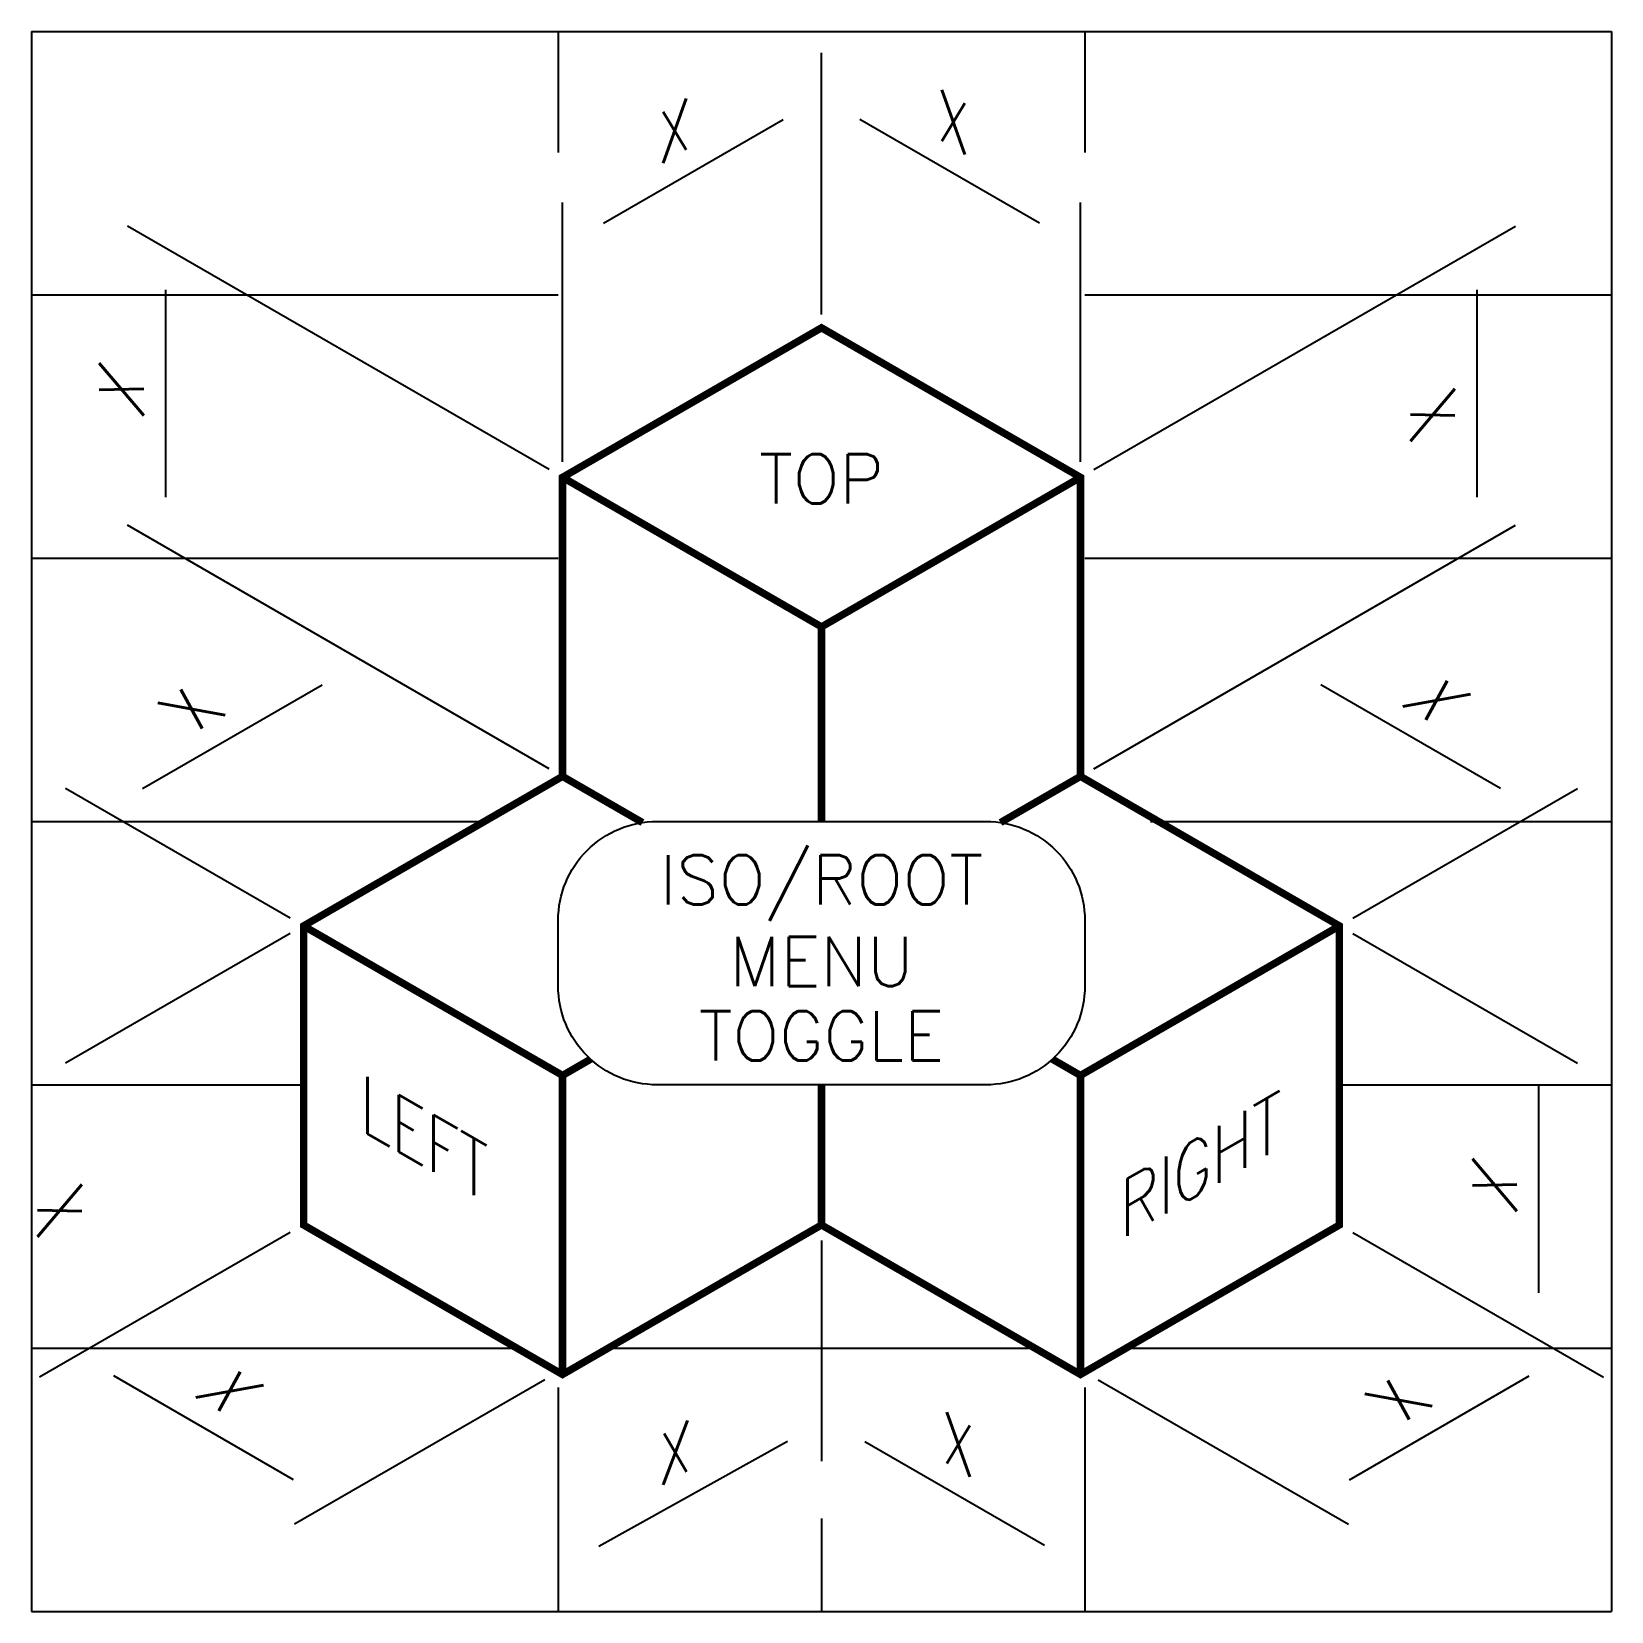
# Model space of a CAD drawing. Extents: x 3 to 5.4, y 6.95 to 9.35.
import ezdxf
from ezdxf.enums import TextEntityAlignment as Align

# ---------------------------------------------------------------- set-up
doc = ezdxf.new("R2010")
doc.units = 0
doc.header["$LTSCALE"] = 0.2
doc.linetypes.add('HIDDEN', pattern=[0])
doc.layers.get('0').update_dxf_attribs({"linetype": 'CONTINUOUS'})
doc.layers.get('DEFPOINTS').update_dxf_attribs({"linetype": 'CONTINUOUS'})
doc.layers.add('HIDDEN', color=4, linetype='HIDDEN')
doc.layers.add('OBJECT', color=1, linetype='CONTINUOUS')
doc.styles.get("Standard").update_dxf_attribs({"font": 'SIMPLEX', "height": 0.1})

msp = doc.modelspace()

# ---------------------------------------------------------------- linework, layer by layer
at = {"color": 0}
for p, q in [((4.2, 8.920171), (4.2, 9.3175)), ((4.2, 8.973437), (4.2, 9.3175)), ((3.806557, 8.696283), (3.806557, 9.090345)), ((4.593443, 8.696283), (4.593443, 9.090345)), ((3.786259, 8.684564), (3.145614, 9.054441)), ((4.613741, 8.684564), (5.254386, 9.054441)), ((3.786259, 8.230255), (3.145614, 8.600131)), ((4.613741, 8.230255), (5.254386, 8.600131)), ((3.392816, 8.0031), (3.051548, 8.200131)), ((5.007184, 8.0031), (5.348452, 8.200131)), ((3.392816, 7.979663), (3.051548, 7.782631)), ((5.007184, 7.979663), (5.348452, 7.782631)), ((3.392691, 7.525572), (3.012245, 7.305921)), ((4.2, 7.513635), (4.2, 7.178191)), ((4.2, 7.513635), (4.2, 7.178191)), ((5.007309, 7.525572), (5.387755, 7.305921)), ((3.779703, 7.301984), (3.399383, 7.082407)), ((4.620297, 7.301984), (5.000617, 7.082407)), ((3.8, 7.290265), (3.8, 6.950512)), ((4.6, 7.290265), (4.6, 6.950512))]:
    msp.add_line(p, q, dxfattribs=at)
at = {"color": 0, "linetype": 'BYBLOCK'}
for p, q in [((3.868745, 9.05875), (4.141543, 9.21625)), ((4.531255, 9.05875), (4.258457, 9.21625)), ((3.204071, 8.6425), (3.204071, 8.9575)), ((5.195929, 8.6425), (5.195929, 8.9575)), ((3.168461, 8.200131), (3.441259, 8.357631)), ((5.231539, 8.200131), (4.958741, 8.357631)), ((5.289996, 7.433881), (5.289996, 7.748881)), ((3.397958, 7.150131), (3.12516, 7.307631)), ((5.002042, 7.150131), (5.27484, 7.307631)), ((3.861818, 7.049185), (4.148471, 7.208578)), ((4.538719, 7.050131), (4.265921, 7.207631))]:
    msp.add_line(p, q, dxfattribs=at)
at = {"layer": 'DEFPOINTS', "color": 0, "linetype": 'BYBLOCK'}
for p in [(4.2, 9.25), (4.2, 9.25), (4.2, 9.25), (4.2, 9.25), (3.204071, 9.025), (3.204071, 9.025), (3.810289, 9.025), (4.589711, 9.025), (5.195929, 9.025), (5.195929, 9.025), (4.827328, 8.934979), (4.827328, 8.934979), (3.204071, 8.575), (5.195929, 8.575), (3.499716, 8.391381), (3.499716, 8.391381), (4.900284, 8.391381), (4.900284, 8.391381), (3.110004, 8.166381), (5.289996, 8.166381), (3.110004, 7.816381), (3.110004, 7.816381), (5.289996, 7.816381), (5.289996, 7.816381), (3.110004, 7.366381), (5.289996, 7.366381), (3.066703, 7.341381), (5.333297, 7.341381), (5.333297, 7.341381), (4.207464, 7.241381), (4.207464, 7.241381), (4.207464, 7.241381), (4.207464, 7.241381), (3.456414, 7.116381), (4.943586, 7.116381), (3.802825, 7.016381), (4.597175, 7.016381)]:
    msp.add_point(p, dxfattribs=at)
at = {"layer": 'HIDDEN', "color": 0}
for p, q in [((3, 9.35), (3, 6.95)), ((3, 9.35), (5.4, 9.35)), ((3.8, 9.35), (3.8, 9.16651)), ((4.6, 9.35), (4.6, 9.16651)), ((5.4, 9.35), (5.4, 6.95)), ((3, 8.95), (3.8, 8.95)), ((4.6, 8.95), (5.4, 8.95)), ((3, 8.55), (3.8, 8.55)), ((4.6, 8.55), (5.4, 8.55)), ((3, 8.15), (3.687849, 8.15)), ((4.7, 8.15), (5.4, 8.15)), ((3, 7.75), (3.413113, 7.75)), ((4.986887, 7.75), (5.4, 7.75)), ((3, 7.35), (3.737132, 7.35)), ((3.875982, 7.35), (4.524018, 7.35)), ((4.662868, 7.35), (5.4, 7.35)), ((4.2, 7.091381), (4.2, 6.95)), ((3, 6.95), (5.4, 6.95))]:
    msp.add_line(p, q, dxfattribs=at)
msp.add_lwpolyline([(3.95, 8.15), (4.45, 8.15, -0.414214), (4.6, 8), (4.6, 7.9, -0.414214), (4.45, 7.75), (3.95, 7.75, -0.414214), (3.8, 7.9), (3.8, 8, -0.414214)], format="xyb", close=True, dxfattribs=at)
at = {"layer": 'OBJECT', "color": 0, "const_width": 0.011193}
msp.add_lwpolyline([(4.2, 8.9), (3.806557, 8.672845), (3.806557, 8.218536), (3.413113, 7.991381), (3.413113, 7.537072), (3.806557, 7.309917), (4.2, 7.537072), (4.593443, 7.309917), (4.986887, 7.537072), (4.986887, 7.991381), (4.593443, 8.218536), (4.593443, 8.672845)], close=True, dxfattribs=at)
for points in [[(3.806557, 8.672845), (4.2, 8.445691), (4.593443, 8.672845)], [(4.2, 8.445691), (4.2, 8.15)], [(3.806557, 8.218536), (3.928059, 8.148387)], [(4.471941, 8.148387), (4.593443, 8.218536)], [(3.413113, 7.991381), (3.806557, 7.764227), (3.849247, 7.788874)], [(4.550753, 7.788874), (4.593443, 7.764227), (4.986887, 7.991381)], [(3.806557, 7.764227), (3.806557, 7.309917)], [(4.2, 7.75), (4.2, 7.537072)], [(4.593443, 7.764227), (4.593443, 7.309917)]]:
    msp.add_lwpolyline(points, dxfattribs=at)

# ---------------------------------------------------------------- texts
at = {"color": 0, "linetype": 'BYBLOCK'}
for rotation, oblique, p in [(30, 30, (3.951909, 9.145736)), (330, 330, (4.37537, 9.187721)), (90, 30, (3.170321, 8.758014)), (90, 330, (5.162179, 8.758014)), (330, 30, (5.075654, 8.329103)), (30, 330, (3.251624, 8.287117)), (90, 30, (5.256246, 7.549396)), (90, 330, (3.076254, 7.549396)), (330, 30, (3.242073, 7.279103)), (30, 330, (5.085206, 7.237117)), (330, 330, (4.382834, 7.179103)), (29.076282, 30, (3.952048, 7.137974))]:
    msp.add_text('X', height=0.0675, rotation=rotation, dxfattribs=dict(at, oblique=oblique)).set_placement(p)
at = {"color": 0}
for s, p in [('TOP', (4.2, 8.670691)), ('ISO/ROOT', (4.2, 8.05625)), ('MENU', (4.2, 7.9375)), ('TOGGLE', (4.2, 7.824232))]:
    msp.add_text(s, height=0.075, dxfattribs=at).set_placement(p, align=Align.MIDDLE)
for s, rotation, oblique, p in [('LEFT', 330, 330, (3.615433, 7.658191)), ('RIGHT', 30, 30, (4.757504, 7.617566))]:
    msp.add_text(s, height=0.075, rotation=rotation, dxfattribs=dict(at, oblique=oblique)).set_placement(p, align=Align.MIDDLE)

doc.saveas('drawing.dxf')
